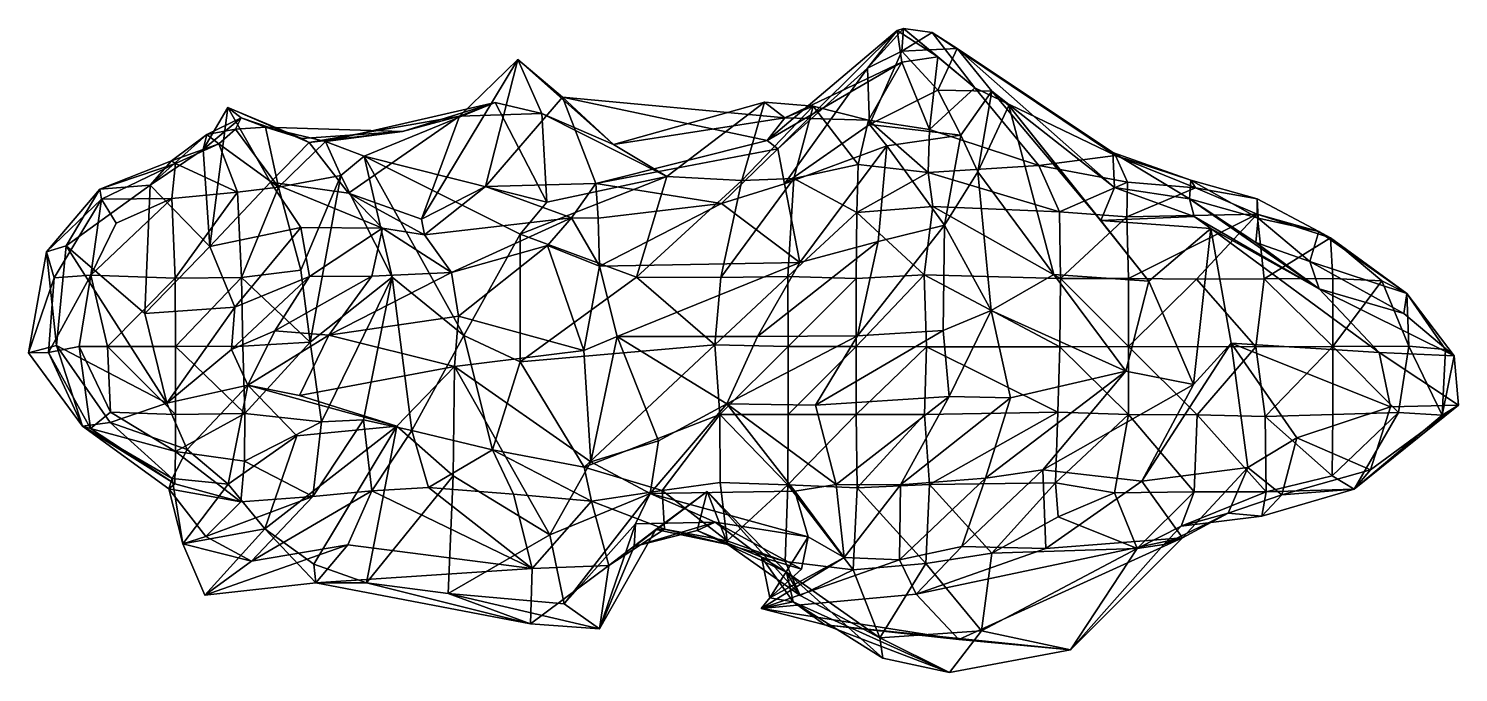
# Model space of a CAD drawing. Extents: x -2.46 to 5.94, y -1.91 to 1.87.
import ezdxf

# ---------------------------------------------------------------- set-up
doc = ezdxf.new("R2010")
doc.units = 0
doc.layers.add('1', color=106, linetype='CONTINUOUS')

msp = doc.modelspace()

# ---------------------------------------------------------------- meshes
at = {"layer": '1'}
mesh = msp.add_polyface(dxfattribs=at)
corners = [(2.4652, 1.6342, 2.6457), (1.9776, 0.9549, 3.0739), (1.9393, 1.1612, 2.4439), (2.9924, 1.75, 2.6256), (2.8795, 1.5054, 3.2817), (2.6666, 1.7341, 2.6829), (2.4777, 1.3048, 3.1487), (3.1954, 1.4997, 3.3127), (3.0144, 1.2416, 3.7013), (2.5794, 1.1789, 3.6694), (1.9811, 1.3431, 1.5984), (1.8604, 1.4356, 0.9925), (2.1473, 1.4108, 1.0997), (3.0961, 1.519, 1.6191), (2.6772, 1.8673, 2.2753), (2.8793, 1.7006, 1.7267), (3.9179, 0.9338, 2.1309), (3.9079, 1.1393, 1.6513), (2.845, 1.8449, 2.1901), (3.9222, 1.1225, 1.3878), (2.8306, 1.2741, 1.2028), (3.472, 1.0636, 1.1801), (2.6666, 1.6695, 1.792), (2.4712, 1.3297, 1.1998), (3.1134, 1.0251, 3.6194), (3.2969, 1.4151, 3.4147), (2.6405, 1.8561, 2.3612), (1.8754, 1.2103, 2.049), (2.8232, 1.0218, 0.8053), (2.4106, 1.0696, 0.7916), (1.7279, 0.9754, 0.7064)]
mesh.append_faces([[corners[k] for k in face] for face in [(0, 1, 2, 2), (3, 4, 5, 5), (5, 6, 0, 0), (4, 7, 8, 8), (6, 8, 9, 9), (10, 11, 12, 12), (13, 14, 15, 15), (3, 16, 7, 7), (17, 3, 18, 18), (13, 19, 18, 18), (18, 3, 5, 5), (18, 5, 14, 14), (13, 18, 14, 14), (20, 21, 13, 13), (20, 13, 15, 15), (20, 22, 23, 23), (8, 7, 24, 24), (7, 25, 24, 24), (6, 4, 8, 8), (3, 7, 4, 4), (5, 4, 6, 6), (23, 10, 12, 12), (14, 5, 0, 0), (26, 0, 2, 2), (15, 14, 26, 26), (22, 26, 27, 27), (20, 15, 22, 22), (23, 22, 10, 10), (28, 20, 23, 23), (29, 23, 12, 12), (26, 2, 27, 27), (12, 11, 30, 30), (0, 6, 1, 1), (14, 0, 26, 26), (15, 26, 22, 22), (22, 27, 10, 10)]])
mesh = msp.add_polyface(dxfattribs=at)
corners = [(3.8375, 0.7395, 2.6676), (3.1954, 1.4997, 3.3127), (3.9179, 0.9338, 2.1309), (4, 0.4, 0.5145), (4.7556, 0.7763, 0.7895), (3.989, 0.7617, 0.8243), (3.6, 0.4, 0.5053), (3.5936, 0.7906, 0.8078), (4.3991, 0.395, 0.4464), (4, 0.0005, 0.394), (3.9842, -0.1457, 3.6374), (3.1929, 0.2113, 3.4539), (3.5607, 0.4226, 3.2767), (4.1181, 0.3833, 3.1043), (3.2969, 1.4151, 3.4147), (4.7479, -0.0022, 0.2997), (4.3933, 0.9326, 1.1901), (3.9935, 0.9644, 1.1658), (4.366, 0.9775, 1.4927), (3.9222, 1.1225, 1.3878), (3.9079, 1.1393, 1.6513), (2.845, 1.8449, 2.1901), (4.3579, 0.8671, 1.8207), (4.3848, 0.7634, 2.4916), (4.4821, 0.6929, 2.9681), (4.3821, -0.2228, 3.329), (2.8488, 0.8219, 0.6012), (3.472, 1.0636, 1.1801), (3.0961, 1.519, 1.6191), (2.9924, 1.75, 2.6256), (3.1134, 1.0251, 3.6194), (4.7611, 0.7539, 1.682), (3.3054, -0.3025, 3.6543), (3.5954, -0.002, 0.3904), (4.7555, 0.8675, 1.2369)]
mesh.append_faces([[corners[k] for k in face] for face in [(0, 1, 2, 2), (3, 4, 5, 5), (6, 5, 7, 7), (8, 3, 9, 9), (10, 11, 12, 12), (13, 14, 0, 0), (9, 3, 6, 6), (9, 15, 8, 8), (6, 3, 5, 5), (5, 4, 16, 16), (7, 5, 17, 17), (16, 18, 19, 19), (18, 20, 19, 19), (19, 20, 21, 21), (20, 22, 2, 2), (2, 23, 0, 0), (0, 24, 13, 13), (24, 25, 13, 13), (14, 13, 12, 12), (0, 14, 1, 1), (13, 10, 12, 12), (22, 20, 18, 18), (7, 26, 6, 6), (27, 19, 28, 28), (2, 29, 20, 20), (30, 14, 12, 12), (18, 31, 22, 22), (5, 16, 17, 17), (23, 24, 0, 0), (10, 32, 11, 11), (17, 19, 27, 27), (7, 17, 27, 27), (9, 6, 33, 33), (34, 18, 16, 16), (23, 2, 22, 22), (16, 19, 17, 17)]])
mesh = msp.add_polyface(dxfattribs=at)
corners = [(-0.6986, 0.0667, 3.3958), (0.0626, 0.1778, 3.519), (0.0389, -0.1183, 3.6101), (0.5814, 0.8484, 1.1464), (0.2775, 1.4322, 1.4349), (-0.4915, 1.118, 0.8928), (-0.7186, 1.2031, 1.1153), (-0.2668, 1.2628, 1.5039), (0.5518, 1.3684, 1.4447), (0.068, 1.3522, 2.0162), (0.7273, 0.7553, 3.4771), (0.586, 0.5937, 4.2785), (0.021, 0.4335, 3.2214), (-0.8133, 0.4104, 2.8795), (-0.3831, 0.6951, 2.7372), (-0.4461, 0.4122, 3.1113), (0.6745, 1.4652, 1.9548), (0.2205, 0.9398, 3.0855), (0.4106, 1.6866, 1.7126), (-0.154, 0.7472, 2.7074), (-0.6279, 1.0044, 0.5695), (-0.8078, 0.0249, 0.3016), (-0.3277, 0.4079, 0.4989), (0.7991, -0.0245, 3.3491), (0.0945, 0.0643, 0.3254), (0.4243, 0.6598, 0.9172), (0.4244, -0.0895, 0.2826), (-0.1378, 0.6567, 2.926), (0.8706, 0.9567, 2.4635), (-0.2111, -0.493, 0.4387), (-0.4958, -0.4308, 0.3575), (-0.8152, 1.199, 2.3502), (-0.5826, 0.9, 2.4632)]
mesh.append_faces([[corners[k] for k in face] for face in [(0, 1, 2, 2), (3, 4, 5, 5), (6, 4, 7, 7), (8, 9, 4, 4), (10, 11, 12, 12), (13, 14, 15, 15), (16, 17, 18, 18), (18, 19, 9, 9), (4, 9, 7, 7), (20, 21, 22, 22), (23, 2, 1, 1), (14, 12, 15, 15), (0, 12, 1, 1), (5, 22, 24, 24), (25, 24, 26, 26), (25, 5, 24, 24), (5, 25, 3, 3), (11, 1, 12, 12), (19, 17, 27, 27), (8, 18, 9, 9), (16, 28, 17, 17), (18, 17, 19, 19), (11, 23, 1, 1), (24, 22, 29, 29), (30, 29, 22, 22), (5, 20, 22, 22), (5, 4, 6, 6), (3, 8, 4, 4), (7, 9, 31, 31), (9, 19, 32, 32), (32, 19, 27, 27), (17, 10, 27, 27), (27, 10, 12, 12), (14, 27, 12, 12), (0, 15, 12, 12), (32, 27, 14, 14)]])
mesh = msp.add_polyface(dxfattribs=at)
corners = [(1.9393, 1.1612, 2.4439), (1.9776, 0.9549, 3.0739), (1.6079, 0.8403, 3.0037), (1.9811, 1.3431, 1.5984), (0.6745, 1.4652, 1.9548), (0.9744, 1.1868, 1.487), (1.8197, 0.059, 4.1428), (1.6385, -0.3361, 4.2349), (0.9942, 0.0583, 4.1608), (1.8604, 1.4356, 0.9925), (1.2878, 0.9979, 1.0901), (0.4106, 1.6866, 1.7126), (0.5518, 1.3684, 1.4447), (0.7273, 0.7553, 3.4771), (0.8917, 0.4719, 4.3692), (0.586, 0.5937, 4.2785), (2.0691, 0.4934, 3.6069), (1.5689, 0.0102, 0.3935), (1.1081, 0.4072, 0.7223), (0.4244, -0.0895, 0.2826), (1.7279, 0.9754, 0.7064), (1.6041, 0.406, 0.5046), (2.0329, 0.9872, 0.6427), (1.8754, 1.2103, 2.049), (0.8706, 0.9567, 2.4635), (0.2205, 0.9398, 3.0855), (2, 0, 0.2217), (1.5986, -0.4006, 0.396), (1.9972, 0.411, 0.3432), (0.8404, -0.6777, 2.744), (0.7991, -0.0245, 3.3491), (0.8828, 0.7533, 4.2229), (0.4243, 0.6598, 0.9172), (0.5814, 0.8484, 1.1464)]
mesh.append_faces([[corners[k] for k in face] for face in [(0, 1, 2, 2), (3, 4, 5, 5), (6, 7, 8, 8), (9, 5, 10, 10), (5, 11, 12, 12), (13, 14, 15, 15), (8, 14, 16, 16), (17, 18, 19, 19), (2, 16, 14, 14), (20, 21, 22, 22), (23, 24, 4, 4), (24, 13, 25, 25), (26, 17, 27, 27), (28, 21, 17, 17), (18, 21, 20, 20), (8, 29, 30, 30), (10, 20, 9, 9), (2, 31, 24, 24), (3, 23, 4, 4), (23, 0, 24, 24), (20, 10, 18, 18), (24, 0, 2, 2), (31, 2, 14, 14), (16, 6, 8, 8), (18, 32, 19, 19), (10, 33, 32, 32), (10, 32, 18, 18), (10, 12, 33, 33), (14, 30, 15, 15), (12, 10, 5, 5), (9, 3, 5, 5), (5, 4, 11, 11), (24, 31, 13, 13), (13, 31, 14, 14), (14, 8, 30, 30), (21, 18, 17, 17)]])
mesh = msp.add_polyface(dxfattribs=at)
corners = [(-1.6, 1.0748, 1.2), (-2.044, 0.9231, 1.7457), (-2.0349, 0.8649, 1.232), (-1.235, 0.9061, 0.6562), (-1.6205, 0.8691, 0.726), (-1.3977, 0.5871, 2.4582), (-1.7801, 0.1929, 2.4661), (-1.7484, 0.9473, 2.167), (-1.6243, 1.0907, 1.6309), (-2.3572, 0.5558, 1.9372), (-2.2426, 0.592, 2.3118), (-2.2997, 0.0063, 2.2833), (-1.6515, -0.3324, 2.3159), (-2.3127, 0.4034, 1.3189), (-2.463, -0.0374, 1.9364), (-1.3455, 1.1903, 1.2016), (-2.0964, 0.4185, 0.7174), (-2.3467, -0.036, 1.2754), (-1.9476, 0.724, 0.8292), (-1.2133, 1.343, 1.9827), (-1.4382, 1.1571, 2.2105), (-1.415, 1.2452, 1.7948), (-1.602, 0.401, 0.4142), (-1.2923, 1.4031, 2.4655), (-1.2511, 0.2311, 2.7332), (-2, 0, 0.6174), (-1.212, 0.4059, 0.3184), (-1.6008, 0.0005, 0.401), (-2.1658, 0, 0.8)]
mesh.append_faces([[corners[k] for k in face] for face in [(0, 1, 2, 2), (3, 0, 4, 4), (5, 6, 7, 7), (2, 4, 0, 0), (7, 1, 8, 8), (9, 10, 11, 11), (12, 11, 10, 10), (13, 9, 14, 14), (15, 8, 0, 0), (1, 10, 9, 9), (2, 1, 9, 9), (10, 7, 6, 6), (12, 10, 6, 6), (16, 13, 17, 17), (9, 11, 14, 14), (18, 2, 16, 16), (2, 9, 13, 13), (18, 16, 4, 4), (19, 20, 21, 21), (16, 2, 13, 13), (7, 10, 1, 1), (2, 18, 4, 4), (4, 16, 22, 22), (0, 8, 1, 1), (21, 7, 8, 8), (23, 5, 20, 20), (6, 5, 24, 24), (22, 16, 25, 25), (5, 7, 20, 20), (19, 23, 20, 20), (21, 20, 7, 7), (15, 21, 8, 8), (3, 15, 0, 0), (3, 4, 22, 22), (26, 22, 27, 27), (25, 16, 28, 28)]])
mesh = msp.add_polyface(dxfattribs=at)
corners = [(-0.8133, 0.4104, 2.8795), (-1.2712, -0.0181, 2.909), (-1.2511, 0.2311, 2.7332), (-1.235, 0.9061, 0.6562), (-1.602, 0.401, 0.4142), (-1.212, 0.4059, 0.3184), (-1.0718, 1.2874, 1.0696), (-1.2133, 1.343, 1.9827), (-1.247, 1.2765, 1.1675), (-1.415, 1.2452, 1.7948), (-1.3455, 1.1903, 1.2016), (0.068, 1.3522, 2.0162), (-0.5826, 0.9, 2.4632), (-0.8152, 1.199, 2.3502), (-0.994, 0.9362, 0.6575), (-0.6279, 1.0044, 0.5695), (-0.7186, 1.2031, 1.1153), (-0.4915, 1.118, 0.8928), (-0.3831, 0.6951, 2.7372), (-0.8628, 0.699, 2.5577), (-1.0417, 0.965, 2.5243), (-0.8629, 0.448, 0.3541), (-1.2923, 1.4031, 2.4655), (-0.2668, 1.2628, 1.5039), (-0.8569, 1.2218, 1.8041), (-0.4461, 0.4122, 3.1113), (-0.6986, 0.0667, 3.3958), (-1.0166, 0.0927, 3.2681), (-1.3977, 0.5871, 2.4582), (-1.2049, 0.0025, 0.3168), (-0.8078, 0.0249, 0.3016)]
mesh.append_faces([[corners[k] for k in face] for face in [(0, 1, 2, 2), (3, 4, 5, 5), (6, 7, 8, 8), (8, 9, 10, 10), (11, 12, 13, 13), (14, 15, 16, 16), (15, 17, 16, 16), (18, 0, 19, 19), (20, 18, 19, 19), (14, 5, 21, 21), (2, 19, 0, 0), (14, 10, 3, 3), (13, 20, 22, 22), (6, 23, 24, 24), (25, 26, 27, 27), (16, 23, 6, 6), (25, 27, 0, 0), (0, 27, 1, 1), (2, 28, 19, 19), (28, 20, 19, 19), (20, 12, 18, 18), (22, 20, 28, 28), (13, 12, 20, 20), (24, 13, 22, 22), (8, 7, 9, 9), (6, 24, 7, 7), (14, 8, 10, 10), (14, 16, 6, 6), (14, 6, 8, 8), (23, 13, 24, 24), (24, 22, 7, 7), (14, 3, 5, 5), (15, 14, 21, 21), (29, 30, 5, 5), (30, 21, 5, 5), (15, 21, 30, 30)]])
mesh = msp.add_polyface(dxfattribs=at)
corners = [(3.1134, 1.0251, 3.6194), (3.1929, 0.2113, 3.4539), (2.919, 0.712, 3.6968), (1.9776, 0.9549, 3.0739), (2.4777, 1.3048, 3.1487), (2.5794, 1.1789, 3.6694), (2.5279, 0.6168, 3.7243), (2.4069, 0.0616, 4.0332), (1.8197, 0.059, 4.1428), (2.8306, 1.2741, 1.2028), (2.8232, 1.0218, 0.8053), (3.472, 1.0636, 1.1801), (2.8488, 0.8219, 0.6012), (3.5936, 0.7906, 0.8078), (3.6, 0.4, 0.5053), (2.7979, 0.4211, 0.3269), (3.5954, -0.002, 0.3904), (2.0691, 0.4934, 3.6069), (2.911, 0.0929, 3.9281), (2.4022, 0.7864, 0.519), (2.0329, 0.9872, 0.6427), (1.9972, 0.411, 0.3432), (3.0144, 1.2416, 3.7013), (2.4106, 1.0696, 0.7916), (2.1473, 1.4108, 1.0997), (2.4, 0.4, 0.2795), (2.4, 0, 0.1718), (2, 0, 0.2217), (1.5689, 0.0102, 0.3935), (1.6041, 0.406, 0.5046), (2.8128, -0.0025, 0.2104), (1.6079, 0.8403, 3.0037), (1.7279, 0.9754, 0.7064), (2.4712, 1.3297, 1.1998), (3.5607, 0.4226, 3.2767)]
mesh.append_faces([[corners[k] for k in face] for face in [(0, 1, 2, 2), (3, 4, 5, 5), (6, 7, 8, 8), (9, 10, 11, 11), (10, 12, 13, 13), (14, 12, 15, 15), (16, 14, 15, 15), (17, 5, 6, 6), (13, 11, 10, 10), (2, 1, 18, 18), (19, 20, 21, 21), (2, 18, 7, 7), (2, 22, 0, 0), (22, 2, 5, 5), (2, 7, 6, 6), (23, 24, 20, 20), (19, 12, 10, 10), (20, 19, 23, 23), (15, 12, 19, 19), (21, 25, 19, 19), (15, 25, 26, 26), (25, 21, 27, 27), (5, 17, 3, 3), (21, 28, 27, 27), (20, 29, 21, 21), (30, 16, 15, 15), (15, 26, 30, 30), (6, 8, 17, 17), (31, 3, 17, 17), (19, 10, 23, 23), (5, 2, 6, 6), (25, 27, 26, 26), (25, 15, 19, 19), (24, 32, 20, 20), (10, 33, 23, 23), (0, 34, 1, 1)]])
mesh = msp.add_polyface(dxfattribs=at)
corners = [(5.9131, -0.0544, 1.8043), (5.6352, 0.3102, 1.278), (5.8617, -0.0186, 1.2446), (5.4714, -0.0364, 2.3775), (5.1201, 0.3391, 2.1789), (5.4883, 0.3851, 0.8103), (5.6456, 0.0014, 0.7812), (5.6166, 0.1934, 1.8376), (5.0645, 0.4986, 1.7712), (5.1181, 0.676, 1.2917), (5.2005, 0, 0.3985), (5.2, 0.4, 0.5395), (4.7971, 0.3967, 0.4195), (5.186, 0.6386, 0.8139), (4.3991, 0.395, 0.4464), (4.7556, 0.7763, 0.7895), (4.7555, 0.8675, 1.2369), (4.7611, 0.7539, 1.682), (4.366, 0.9775, 1.4927), (4.7471, 0.6109, 2.069), (4.3579, 0.8671, 1.8207), (4.4821, 0.6929, 2.9681), (4.3848, 0.7634, 2.4916), (4, 0.4, 0.5145), (4.6028, 0.0198, 2.8863), (4.3821, -0.2228, 3.329), (4.3933, 0.9326, 1.1901), (4.7479, -0.0022, 0.2997)]
mesh.append_faces([[corners[k] for k in face] for face in [(0, 1, 2, 2), (0, 3, 4, 4), (5, 6, 1, 1), (1, 7, 8, 8), (1, 8, 9, 9), (0, 4, 7, 7), (10, 11, 12, 12), (10, 6, 5, 5), (12, 11, 13, 13), (13, 11, 5, 5), (14, 12, 15, 15), (15, 13, 9, 9), (13, 1, 9, 9), (16, 15, 9, 9), (17, 16, 9, 9), (16, 17, 18, 18), (8, 19, 17, 17), (8, 7, 4, 4), (17, 19, 20, 20), (4, 3, 21, 21), (22, 4, 21, 21), (7, 1, 0, 0), (12, 13, 15, 15), (23, 14, 15, 15), (24, 25, 21, 21), (20, 19, 4, 4), (15, 16, 26, 26), (27, 12, 14, 14), (4, 19, 8, 8), (9, 8, 17, 17), (3, 24, 21, 21), (10, 5, 11, 11), (20, 4, 22, 22), (27, 10, 12, 12), (5, 1, 13, 13), (1, 6, 2, 2)]])
mesh = msp.add_polyface(dxfattribs=at)
corners = [(-1.1526, -1.2618, 1.4804), (-1.5577, -1.1602, 1.8788), (-1.4267, -1.4607, 1.7911), (-2.0997, -0.4823, 1.1835), (-2.1658, 0, 0.8), (-2.3467, -0.036, 1.2754), (-1.1931, -0.3948, 0.4768), (-1.6, -0.4, 0.5817), (-1.6, -0.6169, 0.8), (-2.3127, 0.4034, 1.3189), (-2.463, -0.0374, 1.9364), (-1.2156, -0.9126, 1.1757), (-1.604, -0.8063, 1.1997), (-1.6394, -0.8371, 1.5892), (-2.146, -0.4681, 1.653), (-2, 0, 0.6174), (-1.982, -0.3859, 0.8137), (-1.984, -0.4463, 2.0225), (-2.2997, 0.0063, 2.2833), (-1.5312, -0.6052, 2.3145), (-1.6199, -0.7765, 1.9808), (-1.602, 0.401, 0.4142), (-1.6008, 0.0005, 0.401), (-1.6515, -0.3324, 2.3159), (-1.4211, -1.1164, 1.5248), (-2.0964, 0.4185, 0.7174), (-1.291, -0.8093, 2.4296), (-1.2511, 0.2311, 2.7332), (-1.7801, 0.1929, 2.4661), (-1.2712, -0.0181, 2.909), (-1.2049, 0.0025, 0.3168), (-1.212, 0.4059, 0.3184)]
mesh.append_faces([[corners[k] for k in face] for face in [(0, 1, 2, 2), (3, 4, 5, 5), (6, 7, 8, 8), (9, 10, 5, 5), (11, 12, 13, 13), (5, 14, 3, 3), (15, 4, 16, 16), (17, 14, 18, 18), (17, 19, 20, 20), (7, 16, 8, 8), (12, 8, 3, 3), (16, 4, 3, 3), (21, 15, 22, 22), (17, 23, 19, 19), (13, 20, 1, 1), (13, 1, 24, 24), (18, 14, 10, 10), (16, 7, 15, 15), (14, 17, 20, 20), (25, 5, 4, 4), (20, 26, 1, 1), (17, 18, 23, 23), (22, 7, 6, 6), (11, 13, 24, 24), (8, 16, 3, 3), (27, 23, 28, 28), (13, 14, 20, 20), (0, 24, 1, 1), (14, 12, 3, 3), (14, 13, 12, 12), (15, 7, 22, 22), (8, 12, 11, 11), (27, 29, 23, 23), (5, 10, 14, 14), (20, 19, 26, 26), (30, 31, 22, 22)]])
mesh = msp.add_polyface(dxfattribs=at)
corners = [(-0.7422, -0.4422, 0.4095), (-0.7928, -0.8814, 1.0836), (-0.4958, -0.4308, 0.3575), (-1.1931, -0.3948, 0.4768), (-1.195, -0.6738, 0.7598), (-0.6986, 0.0667, 3.3958), (-1.1758, -0.2276, 3.3221), (-1.0166, 0.0927, 3.2681), (-1.4211, -1.1164, 1.5248), (-1.1526, -1.2618, 1.4804), (-0.5874, -1.1659, 1.5306), (-1.4267, -1.4607, 1.7911), (-0.7753, -1.3879, 1.857), (-0.4458, -0.8482, 1.043), (-0.3277, 0.4079, 0.4989), (-0.8078, 0.0249, 0.3016), (-1.2156, -0.9126, 1.1757), (-1.5312, -0.6052, 2.3145), (-1.6515, -0.3324, 2.3159), (-1.2712, -0.0181, 2.909), (-1.6008, 0.0005, 0.401), (-1.2049, 0.0025, 0.3168), (-0.7874, -1.2795, 2.343), (-0.4768, -1.3877, 2.3137), (-1.6, -0.6169, 0.8), (-1.291, -0.8093, 2.4296), (-0.8866, -0.5251, 3.1327), (-1.0745, -1.0714, 2.4173), (-1.5577, -1.1602, 1.8788), (-0.8706, -0.2884, 3.4676), (-0.3003, -0.4689, 3.3699), (0.0389, -0.1183, 3.6101)]
mesh.append_faces([[corners[k] for k in face] for face in [(0, 1, 2, 2), (0, 3, 4, 4), (5, 6, 7, 7), (1, 8, 9, 9), (10, 11, 12, 12), (13, 1, 9, 9), (0, 14, 15, 15), (4, 16, 1, 1), (17, 18, 6, 6), (2, 14, 0, 0), (13, 9, 10, 10), (7, 6, 19, 19), (20, 3, 21, 21), (12, 22, 23, 23), (3, 24, 4, 4), (25, 6, 26, 26), (25, 27, 28, 28), (1, 16, 8, 8), (12, 27, 22, 22), (4, 1, 0, 0), (24, 16, 4, 4), (5, 29, 6, 6), (10, 9, 11, 11), (28, 27, 11, 11), (26, 30, 27, 27), (31, 29, 5, 5), (30, 26, 6, 6), (30, 6, 29, 29), (27, 30, 22, 22), (25, 26, 27, 27), (12, 11, 27, 27), (17, 6, 25, 25), (1, 13, 2, 2), (6, 18, 19, 19), (21, 3, 15, 15), (3, 0, 15, 15)]])
mesh = msp.add_polyface(dxfattribs=at)
corners = [(3.6579, -1.7821, 1.6338), (3.0018, -1.7218, 2.0198), (4.3167, -1.1251, 2.6413), (3.514, -1.1862, 2.5544), (2.7509, -1.4551, 2.5406), (4.8078, -0.8535, 0.7464), (4.3846, -0.8538, 0.7584), (4.308, -1.0548, 1.3257), (4.5842, -0.9787, 2.138), (4.2068, -1.1641, 2.0587), (4.0506, -1.1875, 1.3628), (3.917, -0.86, 0.8052), (3.586, -1.0009, 0.8392), (3.5696, -0.8021, 0.6467), (4.4021, -0.4011, 0.3972), (4, -0.4, 0.4482), (3.5842, -0.3859, 0.4206), (4, 0.0005, 0.394), (3.5954, -0.002, 0.3904), (4.7479, -0.0022, 0.2997), (4.7004, -0.711, 2.889), (4.0774, -0.7905, 2.7683), (4.6028, 0.0198, 2.8863), (3.1957, -1.2147, 0.8098), (3.4968, -0.7239, 3.5397), (3.0209, -1.1759, 2.8647), (4.3821, -0.2228, 3.329), (4.1181, 0.3833, 3.1043), (3.9842, -0.1457, 3.6374), (2.8295, -0.8117, 0.3761), (3.1349, -1.6699, 1.1962), (3.3054, -0.3025, 3.6543), (3.1582, -0.7737, 3.3896)]
mesh.append_faces([[corners[k] for k in face] for face in [(0, 1, 2, 2), (3, 2, 4, 4), (5, 6, 7, 7), (8, 9, 2, 2), (7, 10, 9, 9), (6, 11, 10, 10), (10, 11, 12, 12), (11, 13, 12, 12), (14, 15, 6, 6), (15, 11, 6, 6), (15, 16, 13, 13), (17, 15, 14, 14), (18, 16, 15, 15), (17, 14, 19, 19), (20, 21, 22, 22), (23, 10, 12, 12), (21, 20, 2, 2), (3, 21, 2, 2), (24, 21, 3, 3), (25, 24, 3, 3), (21, 24, 26, 26), (27, 26, 28, 28), (29, 13, 16, 16), (10, 23, 30, 30), (10, 30, 0, 0), (2, 9, 0, 0), (31, 28, 32, 32), (28, 24, 32, 32), (9, 10, 0, 0), (13, 23, 12, 12), (7, 9, 8, 8), (26, 24, 28, 28), (15, 13, 11, 11), (22, 21, 26, 26), (18, 15, 17, 17), (6, 10, 7, 7)]])
mesh = msp.add_polyface(dxfattribs=at)
corners = [(2.8128, -0.0025, 0.2104), (2.8, -0.4, 0.2216), (3.5842, -0.3859, 0.4206), (2.2826, -0.8109, 3.3575), (1.6385, -0.3361, 4.2349), (2.1597, -0.345, 4.278), (2.3294, -1.2392, 3.1068), (2.6602, -0.8124, 3.2089), (2.6537, -1.2532, 3.0933), (2.4, 0, 0.1718), (2, -0.4, 0.2304), (2.4, -0.4, 0.1813), (2, 0, 0.2217), (1.5986, -0.4006, 0.396), (2.4069, 0.0616, 4.0332), (1.8197, 0.059, 4.1428), (3.5954, -0.002, 0.3904), (3.5696, -0.8021, 0.6467), (2.8295, -0.8117, 0.3761), (3.1957, -1.2147, 0.8098), (2.8081, -1.2752, 0.736), (3.1582, -0.7737, 3.3896), (3.0209, -1.1759, 2.8647), (3.4968, -0.7239, 3.5397), (3.3054, -0.3025, 3.6543), (2.0391, -0.8494, 3.0632), (2.9462, -0.2932, 4.2213), (3.1929, 0.2113, 3.4539), (2.911, 0.0929, 3.9281), (2.405, -0.8297, 0.3253), (1.997, -0.8124, 0.376), (2.3817, -1.3114, 0.7082), (2.1167, -1.118, 3.0818)]
mesh.append_faces([[corners[k] for k in face] for face in [(0, 1, 2, 2), (3, 4, 5, 5), (6, 7, 8, 8), (9, 10, 11, 11), (12, 13, 10, 10), (14, 4, 15, 15), (2, 16, 0, 0), (17, 18, 19, 19), (18, 20, 19, 19), (7, 21, 8, 8), (21, 22, 8, 8), (23, 22, 21, 21), (6, 3, 7, 7), (21, 7, 24, 24), (3, 25, 4, 4), (24, 7, 26, 26), (26, 7, 3, 3), (27, 24, 26, 26), (28, 26, 5, 5), (0, 11, 1, 1), (0, 9, 11, 11), (9, 12, 10, 10), (1, 11, 29, 29), (18, 2, 1, 1), (11, 10, 30, 30), (29, 20, 18, 18), (30, 31, 29, 29), (13, 30, 10, 10), (27, 26, 28, 28), (3, 6, 25, 25), (6, 32, 25, 25), (28, 5, 14, 14), (11, 30, 29, 29), (1, 29, 18, 18), (14, 5, 4, 4), (26, 3, 5, 5)]])
mesh = msp.add_polyface(dxfattribs=at)
corners = [(0.5991, -1.1068, 2.738), (1.1893, -0.8635, 2.805), (0.6831, -1.5119, 2.3692), (0.4244, -0.0895, 0.2826), (0.2618, -0.6082, 0.6875), (0.8008, -0.7094, 0.6638), (-0.1134, -0.8285, 1.0636), (-0.4458, -0.8482, 1.043), (0.4959, -1.3043, 1.5457), (0.8904, -1.6588, 1.9877), (0.0019, -1.4513, 2.2958), (0.0945, 0.0643, 0.3254), (-0.2111, -0.493, 0.4387), (0.0312, -0.7593, 3.0406), (1.1019, -1.0421, 2.7523), (0.4862, -1.6294, 1.8241), (0.8452, -0.909, 1.1567), (0.3868, -0.8683, 1.1935), (0.9456, -1.2874, 1.6259), (1.5689, 0.0102, 0.3935), (-0.4768, -1.3877, 2.3137), (-0.3003, -0.4689, 3.3699), (0.7991, -0.0245, 3.3491), (0.8404, -0.6777, 2.744), (0.0389, -0.1183, 3.6101), (-0.7874, -1.2795, 2.343), (-0.7753, -1.3879, 1.857), (-0.5874, -1.1659, 1.5306), (-0.4958, -0.4308, 0.3575), (-0.8706, -0.2884, 3.4676)]
mesh.append_faces([[corners[k] for k in face] for face in [(0, 1, 2, 2), (3, 4, 5, 5), (6, 7, 8, 8), (9, 10, 2, 2), (11, 12, 4, 4), (10, 13, 0, 0), (9, 2, 14, 14), (9, 15, 10, 10), (16, 17, 8, 8), (16, 8, 18, 18), (4, 16, 5, 5), (3, 11, 4, 4), (5, 19, 3, 3), (20, 21, 13, 13), (22, 23, 24, 24), (0, 23, 1, 1), (17, 16, 4, 4), (23, 0, 24, 24), (15, 20, 10, 10), (0, 2, 10, 10), (10, 20, 13, 13), (20, 25, 21, 21), (15, 26, 20, 20), (8, 26, 15, 15), (18, 8, 15, 15), (8, 27, 26, 26), (17, 6, 8, 8), (8, 7, 27, 27), (4, 12, 6, 6), (7, 6, 12, 12), (7, 12, 28, 28), (4, 6, 17, 17), (24, 0, 13, 13), (24, 13, 21, 21), (18, 15, 9, 9), (24, 21, 29, 29)]])
mesh = msp.add_polyface(dxfattribs=at)
corners = [(1.6419, -1.1411, 0.8347), (1.6462, -1.1634, 1.2821), (1.9822, -1.2626, 0.7391), (0.8904, -1.6588, 1.9877), (1.2228, -1.0758, 1.7085), (0.9456, -1.2874, 1.6259), (1.5986, -0.4006, 0.396), (0.8008, -0.7094, 0.6638), (1.2585, -0.8469, 0.8008), (0.8452, -0.909, 1.1567), (1.2724, -1.0725, 1.2703), (1.6385, -0.3361, 4.2349), (1.1893, -0.8635, 2.805), (1.2379, -0.5547, 2.8714), (1.5241, -0.8522, 1.7659), (1.0942, -1.1755, 2.3019), (1.4653, -1.0814, 2.344), (1.8421, -1.2369, 2.1377), (1.5703, -1.0318, 3.0569), (1.9908, -1.326, 1.5971), (2.0711, -1.4628, 1.1883), (1.997, -0.8124, 0.376), (1.6, -0.8, 0.5436), (1.5689, 0.0102, 0.3935), (1.1019, -1.0421, 2.7523), (0.9942, 0.0583, 4.1608), (2.0391, -0.8494, 3.0632), (2.1167, -1.118, 3.0818), (0.6831, -1.5119, 2.3692), (0.8404, -0.6777, 2.744)]
mesh.append_faces([[corners[k] for k in face] for face in [(0, 1, 2, 2), (3, 4, 5, 5), (6, 7, 8, 8), (8, 9, 10, 10), (11, 12, 13, 13), (14, 15, 16, 16), (10, 4, 1, 1), (17, 16, 18, 18), (19, 14, 16, 16), (14, 4, 15, 15), (20, 1, 14, 14), (1, 4, 14, 14), (19, 16, 17, 17), (0, 10, 1, 1), (2, 21, 0, 0), (22, 8, 0, 0), (6, 22, 21, 21), (22, 6, 8, 8), (23, 7, 6, 6), (24, 12, 18, 18), (25, 11, 13, 13), (11, 26, 12, 12), (27, 12, 26, 26), (12, 27, 18, 18), (15, 24, 18, 18), (15, 18, 16, 16), (28, 12, 24, 24), (15, 3, 24, 24), (3, 15, 4, 4), (4, 10, 5, 5), (10, 9, 5, 5), (7, 9, 8, 8), (21, 22, 0, 0), (25, 13, 29, 29), (12, 29, 13, 13), (0, 8, 10, 10)]])
mesh = msp.add_polyface(dxfattribs=at)
corners = [(5.843, -0.4027, 1.2421), (5.9131, -0.0544, 1.8043), (5.8617, -0.0186, 1.2446), (5.9376, -0.3444, 1.7508), (5.5381, -0.355, 2.4766), (5.4714, -0.0364, 2.3775), (5.325, -0.8378, 1.2194), (4.8078, -0.8535, 0.7464), (4.308, -1.0548, 1.3257), (4.7818, -0.9977, 1.2187), (5.4212, -0.7242, 1.909), (5.5866, -0.3882, 0.8117), (4.8996, -0.8723, 1.9455), (4.8032, -0.4107, 0.378), (5.1956, -0.7603, 0.8146), (5.2, -0.4, 0.4881), (4.4021, -0.4011, 0.3972), (4.3846, -0.8538, 0.7584), (5.2005, 0, 0.3985), (5.6456, 0.0014, 0.7812), (4.7479, -0.0022, 0.2997), (4.6028, 0.0198, 2.8863), (4.988, -0.5365, 2.9097), (4.7004, -0.711, 2.889), (4.5842, -0.9787, 2.138), (4.3167, -1.1251, 2.6413)]
mesh.append_faces([[corners[k] for k in face] for face in [(0, 1, 2, 2), (3, 4, 5, 5), (3, 0, 6, 6), (7, 8, 9, 9), (4, 3, 10, 10), (11, 6, 0, 0), (12, 6, 9, 9), (6, 7, 9, 9), (13, 7, 14, 14), (11, 15, 14, 14), (16, 17, 7, 7), (18, 13, 15, 15), (18, 15, 11, 11), (18, 11, 19, 19), (13, 18, 20, 20), (14, 6, 11, 11), (5, 4, 21, 21), (4, 22, 21, 21), (22, 4, 10, 10), (10, 12, 22, 22), (23, 12, 24, 24), (3, 6, 10, 10), (9, 8, 24, 24), (20, 16, 13, 13), (19, 0, 2, 2), (10, 6, 12, 12), (14, 7, 6, 6), (22, 12, 23, 23), (13, 14, 15, 15), (24, 25, 23, 23), (16, 7, 13, 13), (22, 23, 21, 21), (3, 5, 1, 1), (3, 1, 0, 0), (19, 11, 0, 0), (9, 24, 12, 12)]])
mesh = msp.add_polyface(dxfattribs=at)
corners = [(2.9481, -1.9148, 1.5875), (2.0297, -1.5011, 2.0181), (2.2159, -1.6347, 1.9805), (3.1957, -1.2147, 0.8098), (2.8081, -1.2752, 0.736), (3.1349, -1.6699, 1.1962), (2.5382, -1.7112, 1.1117), (3.6579, -1.7821, 1.6338), (3.0018, -1.7218, 2.0198), (2.7509, -1.4551, 2.5406), (4.3167, -1.1251, 2.6413), (1.841, -1.5402, 2.8097), (3.514, -1.1862, 2.5544), (3.0209, -1.1759, 2.8647), (2.6537, -1.2532, 3.0933), (1.8913, -1.477, 2.831), (2.3294, -1.2392, 3.1068), (2.3817, -1.3114, 0.7082), (2.0711, -1.4628, 1.1883), (2.405, -0.8297, 0.3253), (1.997, -0.8124, 0.376), (1.9822, -1.2626, 0.7391), (1.5241, -0.8522, 1.7659), (1.9908, -1.326, 1.5971), (2.5556, -1.8308, 1.4419), (1.8421, -1.2369, 2.1377), (2.0788, -1.309, 2.8761), (2.1167, -1.118, 3.0818), (1.6462, -1.1634, 1.2821), (1.5703, -1.0318, 3.0569)]
mesh.append_faces([[corners[k] for k in face] for face in [(0, 1, 2, 2), (3, 4, 5, 5), (4, 6, 5, 5), (7, 2, 8, 8), (0, 7, 5, 5), (7, 0, 2, 2), (9, 10, 8, 8), (2, 11, 8, 8), (11, 9, 8, 8), (12, 9, 13, 13), (14, 13, 9, 9), (14, 9, 11, 11), (11, 15, 16, 16), (1, 11, 2, 2), (17, 18, 6, 6), (19, 17, 4, 4), (20, 21, 17, 17), (4, 17, 6, 6), (17, 21, 18, 18), (18, 22, 23, 23), (6, 18, 23, 23), (0, 6, 24, 24), (6, 23, 24, 24), (0, 24, 1, 1), (23, 25, 1, 1), (1, 15, 11, 11), (25, 26, 15, 15), (15, 26, 27, 27), (15, 27, 16, 16), (21, 28, 18, 18), (11, 16, 14, 14), (23, 1, 24, 24), (25, 29, 26, 26), (29, 27, 26, 26), (6, 0, 5, 5), (25, 15, 1, 1)]])

doc.saveas('drawing.dxf')
